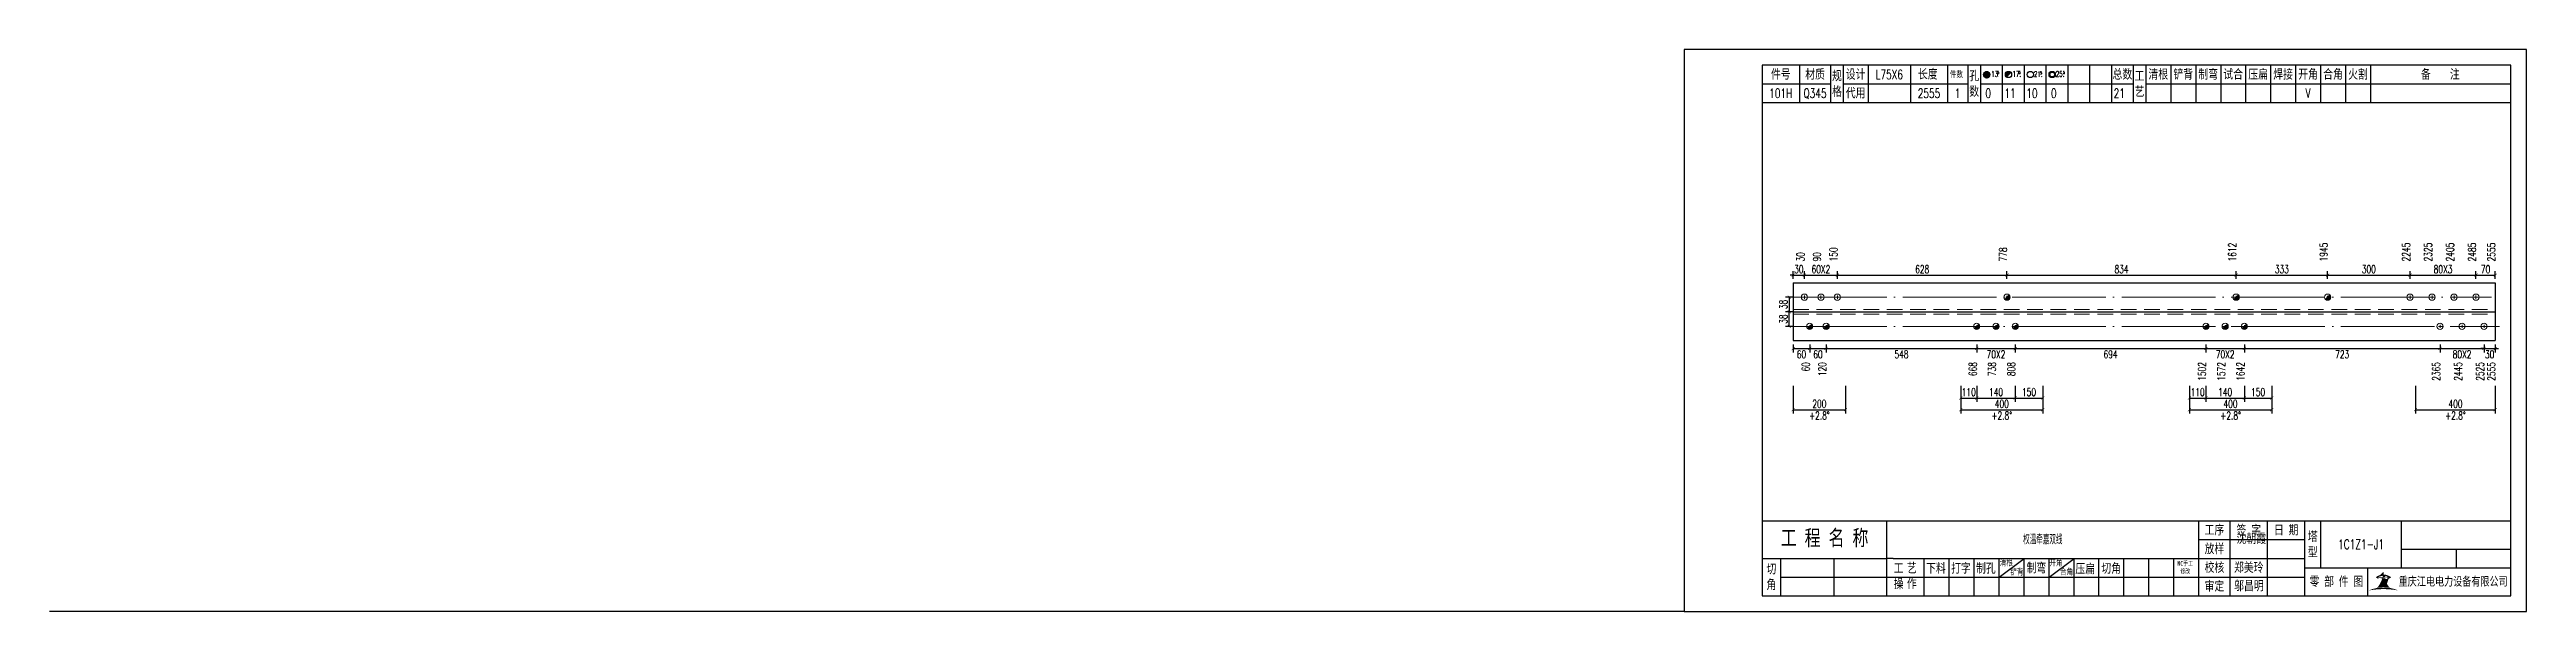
# Model space of a CAD drawing. Header units: millimetres. Extents: x -524 to 9570, y -2481 to 180.
# Drawn here: x -524 to 270, y 0 to 180 of the extents above; entities that cross this region are included whole.
import ezdxf
from ezdxf.enums import TextEntityAlignment as Align

# ---------------------------------------------------------------- set-up
doc = ezdxf.new("R2010")
doc.units = ezdxf.units.MM
doc.header["$LTSCALE"] = 20
doc.header["$PDMODE"] = 1
doc.linetypes.add('DASHDOT2X', pattern=[1.75, 1.5, -0.125, 0, -0.125])
doc.linetypes.add('HIDDEN', pattern=[0.375, 0.25, -0.125])
for name, color, linetype, lineweight in [('1', 7, 'Continuous', 25), ('11', 1, 'Continuous', 13), ('2', 1, 'HIDDEN', 13), ('5', 7, 'Continuous', 13), ('7', 3, 'DASHDOT2X', 13)]:
    doc.layers.add(name, color=color, linetype=linetype, lineweight=lineweight)
doc.styles.get("Standard").update_dxf_attribs({"font": 'simplex', "width": 0.7, "bigfont": 'gbhzfs.shx'})
doc.styles.add('SYMBOL_TXT', font='txt.shx', dxfattribs={"width": 0.6})
doc.styles.add('TITLE_TXT', font='simplex.shx', dxfattribs={"width": 0.75, "height": 2.5, "bigfont": 'gbhzfs.shx'})
doc.dimstyles.new('dimStyle4', dxfattribs={"dimtxt": 2.5, "dimasz": 1, "dimexe": 1.25, "dimexo": 0, "dimgap": 0.63, "dimtad": 2, "dimzin": 0, "dimdsep": 46, "dimtxsty": 'standard', "dimblk": 'ARCHTICK', "dimblk1": 'ARCHTICK', "dimblk2": 'ARCHTICK', "dimcen": 0.09, "dimadec": 0, "dimazin": 0, "dimtfac": 1, "dimtdec": 1, "dimtix": 1, "dimtmove": 2, "dimatfit": 3, "dimfxl": 0, "dimtolj": 1, "dimtzin": 0, "dimarcsym": 0})
doc.dimstyles.get("Standard").update_dxf_attribs({"dimtxt": 2.5, "dimasz": 1, "dimexe": 1.25, "dimexo": 0, "dimgap": 0.63, "dimtad": 1, "dimzin": 0, "dimdsep": 46, "dimtxsty": 'standard', "dimblk": 'ARCHTICK', "dimblk1": 'ARCHTICK', "dimblk2": 'ARCHTICK', "dimcen": 0.09, "dimadec": 0, "dimazin": 0, "dimtfac": 1, "dimtdec": 1, "dimtix": 1, "dimtmove": 2, "dimatfit": 3, "dimfxl": 0, "dimtolj": 1, "dimtzin": 0, "dimarcsym": 0})
pattern_1 = [(0, (-3, 0), (0, 0.0125), [])]

# ---------------------------------------------------------------- blocks, each defined once
blk = doc.blocks.new('M12_HOLE')
h = blk.add_hatch()
h.set_pattern_fill('LINE', scale=0.1, style=0)
h.set_pattern_definition(pattern_1)
h.paths.add_polyline_path([(-5, 0, 1), (-1, 0, 1)])
at = {"color": 7}
blk.add_circle((-3, 0), 2, dxfattribs=at)
at = {"color": 7, "attachment_point": 1, "style": 'SYMBOL_TXT'}
for s, insert, char_height, width in [('13\\f??|b0|i0|c0|p54;.', (-0.1170648347537053, 2.110404609075999), 3.5, 5.707453662650948), ('5', (3.739322910876695, 2.264550918150206), 1.8, 2.930899999712656)]:
    blk.add_mtext(s, dxfattribs=dict(at, insert=insert, char_height=char_height, width=width))
blk = doc.blocks.new('M16_HOLE')
h = blk.add_hatch()
h.set_pattern_fill('LINE', scale=0.1, style=0)
h.set_pattern_definition(pattern_1)
h.paths.add_polyline_path([(-1.585786437626905, 1.414213562373095, 0.668178637919299), (-5, 0, 0.198912367379658), (-4.414213562373095, -1.414213562373095)])
at = {"color": 7}
blk.add_circle((-3, 0), 2, dxfattribs=at)
at = {"color": 7, "attachment_point": 1, "style": 'SYMBOL_TXT'}
for s, insert, char_height, width in [('17.', (-0.443935574240129, 2.13042063441452), 3.5, 6.3164), ('5', (3.564570640825252, 2.25180437378188), 1.8, 1.822)]:
    blk.add_mtext(s, dxfattribs=dict(at, insert=insert, char_height=char_height, width=width))
blk = doc.blocks.new('M20_HOLE')
at = {"color": 7}
blk.add_circle((-3, 0), 2, dxfattribs=at)
at = {"color": 7, "attachment_point": 1, "style": 'SYMBOL_TXT'}
for s, insert, char_height, width in [('21.', (-0.6868754558352066, 2.009036737063269), 3.5, 6.0735), ('5', (3.321630759230175, 2.009036737063269), 1.8, 1.4576)]:
    blk.add_mtext(s, dxfattribs=dict(at, insert=insert, char_height=char_height, width=width))
blk = doc.blocks.new('M24_HOLE')
at = {"color": 7}
for radius in [2, 1.5]:
    blk.add_circle((-3, 0), radius, dxfattribs=at)
at = {"color": 7, "attachment_point": 1, "style": 'SYMBOL_TXT'}
for s, insert, char_height, width in [('25.', (-0.6868754558352066, 2.13042063441452), 3.5, 2.4294), ('5', (3.928980201610216, 2.25180437378188), 1.8, 1.9435)]:
    blk.add_mtext(s, dxfattribs=dict(at, insert=insert, char_height=char_height, width=width))
blk = doc.blocks.new('A$C1E394B87')
for p, q in [((270, 180), (0, 180)), ((0, 180), (0, 0)), ((270, 0), (270, 180)), ((0, 0), (270, 0))]:
    blk.add_line(p, q)
blk = doc.blocks.new('JgCard')
h = blk.add_hatch(color=256)
edge = h.paths.add_edge_path()
edge.add_arc((223.8016524729837, -21.84717885384339), 29.00860721842082, 79.81716678233735, 89.27812697573944)
edge.add_arc((224.5325955616654, -21.84717885384339), 29.00860721842082, 90.72187302426055, 100.1828332176626)
edge.add_arc((224.0279874541857, -3.830853464385541), 11.50536553551401, 89.30709440376557, 113.6959925615352, ccw=False)
edge.add_arc((224.3062605804644, -3.830853464385541), 11.50536553551401, 66.30400743846491, 90.69290559623443, ccw=False)
edge = h.paths.add_edge_path()
edge.add_arc((233.0302112674253, 13.18449056462987), 8.873034629199061, 191.5208225546964, 219.6965150385776)
edge.add_arc((215.3040367672247, 13.18449056462987), 8.873034629199061, 320.3034849614224, 348.4791774453036)
edge.add_arc((214.0326012329333, 11.43447699248611), 10.13453382683302, 338.1301204334909, 359.9154198731663)
edge.add_arc((234.3016468017167, 11.43447699248611), 10.13453382683302, 180.0845801266699, 201.8698795665091)
edge.add_line((225.937925765641, 10.90576856469295), (225.6552856147136, 10.35609493506945))
edge.add_arc((224.1679533083088, 7.853493107532699), 3.957321353349253, 91.41975307934291, 127.4827228769255)
edge.add_arc((215.3040367672247, 13.18449056462987), 8.873034629199061, 351.0860103832611, 357.2867084751834)
edge.add_line((222.396322269009, 10.90576856469295), (222.6789624199364, 10.35609493506945))
edge.add_line((222.6789624199364, 10.35609493506945), (221.7697188924139, 10.86032854938844))
edge.add_line((225.6552856147136, 10.35609493506945), (226.5654915637542, 10.86086227359522))
edge.add_arc((224.2330238305049, 7.883670059543192), 3.536460377387214, 93.80567765797379, 121.2894356209631)
edge.add_arc((224.1012242041452, 7.883670059543192), 3.536460377387214, 58.7105643790368, 86.1943223420262)
edge.add_arc((224.1679533083088, 7.853493107532699), 3.957321353349253, 52.53023982105776, 88.60436076552203)
edge.add_arc((233.0302112674253, 13.18449056462987), 8.873034629199061, 182.7132915248167, 188.9137221835162)
edge.add_line((224.1671240173246, 11.44943760304955), (224.1671240173246, 11.41951638194644))
blk.add_hatch(color=256).paths.add_polyline_path([(224.1671240173246, 11.41951638190653, 0.09534363958971465), (224.8964730213393, 7.65936347788454, -0.02857973389665951), (226.2029576453306, 7.517096850535836, -0.1235627947319866), (224.3359488967444, 11.41233217421416, -0.1204986991669159), (225.937925765641, 10.90576856469295), (225.6552856147136, 10.35609493506945), (226.5654915637542, 10.86086227359522, 0.5402417223769541), (226.575360567148, 10.99431825130466, 0.158715983985349), (224.2643381876442, 11.80964050730302, -0.02706108524003999), (224.1671240173246, 12.76445731824299, -0.02706225299216489), (224.0699034296731, 11.80959959181416, 0.1586661026302013), (221.7598355252794, 10.99377351487396, 0.5401762534625951), (221.7697205382283, 10.86032763670437, -5.881062471050359e-06), (221.7697188924139, 10.86032854938844), (222.6789624199364, 10.35609493506945), (222.396322269009, 10.90576856469295, -0.1204986991669226), (223.9982991379056, 11.41233217421416, -0.1235627947319868), (222.1312903893195, 7.517096850535836, -0.0285797338966575), (223.4377750133108, 7.65936347788454, 0.09534363958971454)])
for p, q in [((265, 175), (25, 175)), ((25, 175), (25, 5)), ((37, 175), (37, 163)), ((47, 175), (47, 163)), ((51, 175), (51, 163)), ((59, 175), (59, 163)), ((72.61005959575064, 175), (72.61005959575061, 163)), ((84.43573710762382, 175), (84.43573710762382, 163)), ((91, 175), (91, 163)), ((95, 175), (95, 163)), ((102, 175), (102, 163)), ((109, 175), (109, 163)), ((116, 175), (116, 163)), ((123, 175), (123, 163)), ((130, 175), (130, 163)), ((137, 175), (137, 163)), ((144, 175), (144, 163)), ((148, 175), (148, 163)), ((156, 175), (156, 163)), ((164, 175), (164, 163)), ((172, 175), (172, 163)), ((180, 175), (180, 163)), ((188, 175), (188, 163)), ((196, 175), (196, 163)), ((204, 175), (204, 163)), ((212, 175), (212, 163)), ((220, 175), (220, 163)), ((265, 5), (265, 175)), ((25, 169), (47, 169)), ((51, 168.9999999999999), (91, 168.9999999999999)), ((95, 168.9999999999999), (144, 168.9999999999999)), ((148, 169), (265, 169)), ((25, 163), (265, 163)), ((25, 29), (265, 29)), ((65, 17), (65, 29)), ((165, 5), (165, 29)), ((175, 5), (175, 29)), ((187, 5), (187, 29)), ((199, 5), (199, 29)), ((204, 29), (204, 14)), ((230, 14), (230, 29)), ((25, 17), (65, 17)), ((31, 5), (31, 17)), ((48, 17), (48, 5)), ((65, 5), (65, 17)), ((67, 17), (65, 17)), ((67, 17), (165, 17)), ((77, 5), (77, 17)), ((85, 5), (85, 17)), ((93, 5), (93, 17)), ((101, 5), (101, 17)), ((101, 11), (109, 17)), ((109, 5), (109, 17)), ((117, 5), (117, 17)), ((117, 11), (125, 17)), ((125, 5), (125, 17)), ((133, 5), (133, 17)), ((141, 5), (141, 17)), ((149, 5), (149, 17)), ((157, 5), (157, 17)), ((165, 23), (199, 23)), ((165, 17), (199, 17)), ((230, 20), (265, 20)), ((247.5, 20), (247.5, 14)), ((31, 11), (65, 11)), ((65, 11), (165, 11)), ((165, 11), (199, 11)), ((199, 14), (265, 14)), ((219.0802760739607, 14), (219.0802760739607, 5)), ((25, 5), (265, 5))]:
    blk.add_line(p, q)
blk.add_lwpolyline([(96.0334779468642, 171.9855941999696, -1), (98.0334779468642, 171.9855941999696, -1)], format="xyb", close=True)
for p in [(65.8050297978753, 166), (145, 96)]:
    blk.add_point(p)
blk.add_blockref('A$C1E394B87', (0, 0))
at = {"xscale": 0.5, "yscale": 0.5, "zscale": 0.5}
for name, p in [('M12_HOLE', (98.5334779468642, 171.9855941999696)), ('M16_HOLE', (105.5, 171.9999999999999)), ('M20_HOLE', (112.5, 171.9999999999999)), ('M24_HOLE', (119.5, 171.9999999999999))]:
    blk.add_blockref(name, p, dxfattribs=at)
at = {"attachment_point": 5, "style": 'TITLE_TXT'}
for s, insert, char_height, width in [('{\\fSimHei|b0|i0|c134|p2;件号}', (31, 172), 3, 15), ('{\\fSimHei|b0|i0|c134|p2;材质}', (42, 172), 3, 8), ('{\\fSimHei|b0|i0|c134|p2;规格}', (49, 169), 3, 4), ('{\\fSimHei|b0|i0|c134|p2;代用}', (55, 166), 3, 8), ('{\\fSimHei|b0|i0|c134|p2;设计}', (55, 171.9999999999999), 3, 8.000000000000014), ('{\\fSimHei|b0|i0|c134|p2;长度}', (78.11684221050325, 172.0531705390044), 3, 8), ('{\\fSimHei|b0|i0|c134|p2;件数}', (87.3041250533895, 171.9999999999999), 2, 8.8244), ('{\\fSimHei|b0|i0|c134|p2;孔数}', (93, 169), 3, 4), ('{\\fSimHei|b0|i0|c134|p2;总数}', (140.5, 171.9999999999999), 3, 7), ('{\\fSimHei|b0|i0|c134|p2;工\\P艺}', (146, 169), 3, 4), ('{\\fSimHei|b0|i0|c134|p2;清根}', (152, 172), 3, 8), ('{\\fSimHei|b0|i0|c134|p2;铲背}', (160, 172), 3, 8), ('{\\fSimHei|b0|i0|c134|p2;制弯}', (168, 172), 3, 8.000000000000028), ('{\\fSimHei|b0|i0|c134|p2;试合}', (176, 172), 3, 8), ('{\\fSimHei|b0|i0|c134|p2;压扁}', (184, 172), 3, 8), ('{\\fSimHei|b0|i0|c134|p2;焊接}', (192, 172), 3, 8), ('{\\fSimHei|b0|i0|c134|p2;开角}', (200, 172), 3, 8.000000000000057), ('{\\fSimHei|b0|i0|c134|p2;合角}', (208, 172), 3, 8), ('{\\fSimHei|b0|i0|c134|p2;火割}', (216, 172), 3, 8), ('{\\fSimHei|b0|i0|c134|p2;备    注}', (242.3967818627186, 171.9765054582008), 3, 22), ('{\\fSimHei|b0|i0|c134|p2;工 程 名 称}', (45.04268864723963, 23.33842704880232), 5, 47.33333333333334), ('{\\fSimHei|b0|i0|c134|p2;工序}', (170, 26), 3, 10), ('{\\fSimHei|b0|i0|c134|p2;签 字}', (181, 26), 3, 12), ('{\\fSimHei|b0|i0|c134|p2;^I沈朝霞}', (181.0520504248258, 23.27747906449889), 3, 12), ('{\\fSimHei|b0|i0|c134|p2;日 期}', (193, 26), 3, 12), ('{\\fSimHei|b0|i0|c134|p2;塔\\P型}', (201.5, 21.5), 3, 5.000000000000028), ('{\\fSimHei|b0|i0|c134|p2;艺\\P作}', (73.01340619218274, 11.29930144135182), 3, 6.000000000000004), ('{\\fSimHei|b0|i0|c134|p2;打字}', (88.74376492044746, 13.75191016783555), 3, 8), ('{\\fSimHei|b0|i0|c134|p2;清根}', (103.3080888185272, 15.56254542211099), 2, 8), ('{\\fSimHei|b0|i0|c134|p2;制弯}', (112.9524832210667, 13.86807755023182), 3, 8.000000000000028), ('{\\fSimHei|b0|i0|c134|p2;开角}', (119.2123351337376, 15.54156681030855), 2, 8.000000000000057), ('{\\fSimHei|b0|i0|c134|p2;NC手工修改}', (160.6311373906198, 14.05820252967675), 1.5, 6.204069777279955), ('{\\fSimHei|b0|i0|c134|p2;放样}', (170, 20), 3, 10), ('{\\fSimHei|b0|i0|c134|p2;校核}', (170, 14), 3, 10.00000000000003), ('{\\fSimHei|b0|i0|c134|p2;郑美玲}', (181, 14), 3, 12), ('{\\fSimHei|b0|i0|c134|p2;切\\P角}', (28, 11), 3, 6.000000000000004), ('{\\fSimHei|b0|i0|c134|p2;工\\P操}', (68.78408056366106, 11.29930144135182), 3, 6.000000000000004), ('{\\fSimHei|b0|i0|c134|p2;下料}', (80.74376492044746, 13.75191016783555), 3, 8), ('{\\fSimHei|b0|i0|c134|p2;制孔}', (96.74376492044746, 13.75191016783555), 3, 8.000000000000028), ('{\\fSimHei|b0|i0|c134|p2;铲背}', (106.6982872637203, 12.58010217278223), 2, 8), ('{\\fSimHei|b0|i0|c134|p2;合角}', (122.601153766583, 12.67610618408509), 2, 8), ('{\\fSimHei|b0|i0|c134|p2;压扁}', (128.5896913500159, 13.56672241423536), 3, 8), ('{\\fSimHei|b0|i0|c134|p2;切角}', (136.8970089545677, 13.6938446517654), 3, 8), ('{\\fSimHei|b0|i0|c134|p2;审定}', (170, 8), 3, 10), ('{\\fSimHei|b0|i0|c134|p2;邬昌明}', (181.0428184060297, 8.12303372435349), 3, 12), ('{\\fSimHei|b0|i0|c134|p2;零 部 件 图}', (209.0827348158753, 9.5), 3, 30.76131175444226), ('{\\fSimHei|b0|i0|c134|p2;重庆江电电力设备有限公司}', (246.5086378857131, 9.475432444103376), 2.772000000000001, 63.29400000000002)]:
    blk.add_mtext(s, dxfattribs=dict(at, insert=insert, char_height=char_height, width=width))
blk = doc.blocks.new('M16')
for p, q in [((-0.7071067811865476, -0.7071067811865476), (0.7071067811865475, 0.7071067811865475)), ((-0.4, 4.898425415289509e-17), (0.4, 0)), ((2.449212707644755e-17, 0.4), (0, -0.4))]:
    blk.add_line(p, q)
blk.add_circle((0, 0), 1)
for centre, radius, end in [((0, 0), 0.8, 45.00000000000001), ((0, 0), 0.6, 45.00000000000001), ((0, 0), 0.4, 45.00000000000001), ((-5.551115123125783e-17, -5.551115123125783e-17), 0.2, 45)]:
    blk.add_arc(centre, radius, 225, end)
blk = doc.blocks.new('M20')
for p, q in [((-0.5, 0), (0.5, 0)), ((0, -0.5), (0, 0.5))]:
    blk.add_line(p, q)
blk.add_circle((0, 0), 1)
blk = doc.blocks.new('_ArchTick')
at = {"color": 0, "linetype": 'ByBlock', "const_width": 0.15}
blk.add_lwpolyline([(-0.5, -0.5), (0.5, 0.5)], dxfattribs=at)
blk = doc.blocks.new('*D11')
at = {"layer": '11', "color": 0, "lineweight": -2}
for p, q in [((35, 85.5), (35, 83)), ((35, 84.25), (40.28352995414605, 84.25)), ((40.28352995414605, 85.5), (40.28352995414605, 83))]:
    blk.add_line(p, q, dxfattribs=at)
at = {"layer": 'Defpoints', "color": 0}
for p in [(35, 85.5), (40.28352995414605, 85.5), (40.28352995414605, 84.25)]:
    blk.add_point(p, dxfattribs=at)
at = {"layer": '11', "color": 0, "lineweight": -2, "rotation": 180}
blk.add_blockref('_ArchTick', (35, 84.25), dxfattribs=at)
at = {"layer": '11', "color": 0, "lineweight": -2}
blk.add_blockref('_ArchTick', (40.28352995414605, 84.25), dxfattribs=at)
at = {"layer": '11', "color": 0, "insert": (37.64176497707302, 82.37), "char_height": 2.5, "attachment_point": 5}
blk.add_mtext('\\A1;60', dxfattribs=at)
blk = doc.blocks.new('*D12')
at = {"layer": '11', "color": 0, "lineweight": -2}
for p, q in [((40.28352995414605, 85.5), (40.28352995414605, 83)), ((40.28352995414605, 84.25), (45.56705990829209, 84.25)), ((45.56705990829209, 85.5), (45.56705990829209, 83))]:
    blk.add_line(p, q, dxfattribs=at)
at = {"layer": 'Defpoints', "color": 0}
for p in [(40.28352995414605, 85.5), (45.56705990829209, 85.5), (45.56705990829209, 84.25)]:
    blk.add_point(p, dxfattribs=at)
at = {"layer": '11', "color": 0, "lineweight": -2, "rotation": 180}
blk.add_blockref('_ArchTick', (40.28352995414605, 84.25), dxfattribs=at)
at = {"layer": '11', "color": 0, "lineweight": -2}
blk.add_blockref('_ArchTick', (45.56705990829209, 84.25), dxfattribs=at)
at = {"layer": '11', "color": 0, "insert": (42.92529493121907, 82.37), "char_height": 2.5, "attachment_point": 5}
blk.add_mtext('\\A1;60', dxfattribs=at)
blk = doc.blocks.new('*D13')
at = {"layer": '11', "color": 0, "lineweight": -2}
for p, q in [((45.56705990829209, 85.5), (45.56705990829209, 83)), ((45.56705990829209, 84.25), (93.82330015615933, 84.25)), ((93.82330015615933, 85.5), (93.82330015615933, 83))]:
    blk.add_line(p, q, dxfattribs=at)
at = {"layer": 'Defpoints', "color": 0}
for p in [(45.56705990829209, 85.5), (93.82330015615933, 85.5), (93.82330015615933, 84.25)]:
    blk.add_point(p, dxfattribs=at)
at = {"layer": '11', "color": 0, "lineweight": -2, "rotation": 180}
blk.add_blockref('_ArchTick', (45.56705990829209, 84.25), dxfattribs=at)
at = {"layer": '11', "color": 0, "lineweight": -2}
blk.add_blockref('_ArchTick', (93.82330015615933, 84.25), dxfattribs=at)
at = {"layer": '11', "color": 0, "insert": (69.69518003222572, 82.37), "char_height": 2.5, "attachment_point": 5}
blk.add_mtext('\\A1;548', dxfattribs=at)
blk = doc.blocks.new('*D14')
at = {"layer": '11', "color": 0, "lineweight": -2}
for p, q in [((93.82330015615933, 85.5), (93.82330015615933, 83)), ((93.82330015615933, 84.25), (106.1515367158334, 84.25)), ((106.1515367158334, 85.5), (106.1515367158334, 83))]:
    blk.add_line(p, q, dxfattribs=at)
at = {"layer": 'Defpoints', "color": 0}
for p in [(93.82330015615933, 85.5), (106.1515367158334, 85.5), (106.1515367158334, 84.25)]:
    blk.add_point(p, dxfattribs=at)
at = {"layer": '11', "color": 0, "lineweight": -2, "rotation": 180}
blk.add_blockref('_ArchTick', (93.82330015615933, 84.25), dxfattribs=at)
at = {"layer": '11', "color": 0, "lineweight": -2}
blk.add_blockref('_ArchTick', (106.1515367158334, 84.25), dxfattribs=at)
at = {"layer": '11', "color": 0, "insert": (99.98741843599639, 82.37), "char_height": 2.5, "attachment_point": 5}
blk.add_mtext('\\A1;70X2', dxfattribs=at)
blk = doc.blocks.new('*D15')
at = {"layer": '11', "color": 0, "lineweight": -2}
for p, q in [((106.1515367158334, 85.5), (106.1515367158334, 83)), ((106.1515367158334, 84.25), (167.2643665187894, 84.25)), ((167.2643665187894, 85.5), (167.2643665187894, 83))]:
    blk.add_line(p, q, dxfattribs=at)
at = {"layer": 'Defpoints', "color": 0}
for p in [(106.1515367158334, 85.5), (167.2643665187894, 85.5), (167.2643665187894, 84.25)]:
    blk.add_point(p, dxfattribs=at)
at = {"layer": '11', "color": 0, "lineweight": -2, "rotation": 180}
blk.add_blockref('_ArchTick', (106.1515367158334, 84.25), dxfattribs=at)
at = {"layer": '11', "color": 0, "lineweight": -2}
blk.add_blockref('_ArchTick', (167.2643665187894, 84.25), dxfattribs=at)
at = {"layer": '11', "color": 0, "insert": (136.7079516173114, 82.37), "char_height": 2.5, "attachment_point": 5}
blk.add_mtext('\\A1;694', dxfattribs=at)
blk = doc.blocks.new('*D16')
at = {"layer": '11', "color": 0, "lineweight": -2}
for p, q in [((167.2643665187894, 85.5), (167.2643665187894, 83)), ((167.2643665187894, 84.25), (179.5926030784635, 84.25)), ((179.5926030784635, 85.5), (179.5926030784635, 83))]:
    blk.add_line(p, q, dxfattribs=at)
at = {"layer": 'Defpoints', "color": 0}
for p in [(167.2643665187894, 85.5), (179.5926030784635, 85.5), (179.5926030784635, 84.25)]:
    blk.add_point(p, dxfattribs=at)
at = {"layer": '11', "color": 0, "lineweight": -2, "rotation": 180}
blk.add_blockref('_ArchTick', (167.2643665187894, 84.25), dxfattribs=at)
at = {"layer": '11', "color": 0, "lineweight": -2}
blk.add_blockref('_ArchTick', (179.5926030784635, 84.25), dxfattribs=at)
at = {"layer": '11', "color": 0, "insert": (173.4284847986264, 82.37), "char_height": 2.5, "attachment_point": 5}
blk.add_mtext('\\A1;70X2', dxfattribs=at)
blk = doc.blocks.new('*D17')
at = {"layer": '11', "color": 0, "lineweight": -2}
for p, q in [((179.5926030784635, 85.5), (179.5926030784635, 83)), ((179.5926030784635, 84.25), (242.3105867889439, 84.25)), ((242.3105867889439, 85.5), (242.3105867889439, 83))]:
    blk.add_line(p, q, dxfattribs=at)
at = {"layer": 'Defpoints', "color": 0}
for p in [(179.5926030784635, 85.5), (242.3105867889439, 85.5), (242.3105867889439, 84.25)]:
    blk.add_point(p, dxfattribs=at)
at = {"layer": '11', "color": 0, "lineweight": -2, "rotation": 180}
blk.add_blockref('_ArchTick', (179.5926030784635, 84.25), dxfattribs=at)
at = {"layer": '11', "color": 0, "lineweight": -2}
blk.add_blockref('_ArchTick', (242.3105867889439, 84.25), dxfattribs=at)
at = {"layer": '11', "color": 0, "insert": (210.9515949337037, 82.37), "char_height": 2.5, "attachment_point": 5}
blk.add_mtext('\\A1;723', dxfattribs=at)
blk = doc.blocks.new('*D18')
at = {"layer": '11', "color": 0, "lineweight": -2}
for p, q in [((242.3105867889439, 85.5), (242.3105867889439, 83)), ((242.3105867889439, 84.25), (256.4, 84.25)), ((256.4, 85.5), (256.4, 83))]:
    blk.add_line(p, q, dxfattribs=at)
at = {"layer": 'Defpoints', "color": 0}
for p in [(242.3105867889439, 85.5), (256.4, 85.5), (256.4, 84.25)]:
    blk.add_point(p, dxfattribs=at)
at = {"layer": '11', "color": 0, "lineweight": -2, "rotation": 180}
blk.add_blockref('_ArchTick', (242.3105867889439, 84.25), dxfattribs=at)
at = {"layer": '11', "color": 0, "lineweight": -2}
blk.add_blockref('_ArchTick', (256.4, 84.25), dxfattribs=at)
at = {"layer": '11', "color": 0, "insert": (249.3552933944719, 82.37), "char_height": 2.5, "attachment_point": 5}
blk.add_mtext('\\A1;80X2', dxfattribs=at)
blk = doc.blocks.new('*D19')
at = {"layer": '11', "color": 0, "lineweight": -2}
for p, q in [((256.4, 84.25), (255.4, 84.25)), ((256.4, 85.5), (256.4, 83)), ((256.4, 84.25), (260, 84.25)), ((260, 85.5), (260, 83)), ((260, 84.25), (261, 84.25))]:
    blk.add_line(p, q, dxfattribs=at)
at = {"layer": 'Defpoints', "color": 0}
for p in [(256.4, 85.5), (260, 85.5), (260, 84.25)]:
    blk.add_point(p, dxfattribs=at)
at = {"layer": '11', "color": 0, "lineweight": -2}
blk.add_blockref('_ArchTick', (256.4, 84.25), dxfattribs=at)
at = {"layer": '11', "color": 0, "lineweight": -2, "rotation": 180}
blk.add_blockref('_ArchTick', (260, 84.25), dxfattribs=at)
at = {"layer": '11', "color": 0, "insert": (258.2, 82.37), "char_height": 2.5, "attachment_point": 5}
blk.add_mtext('\\A1;30', dxfattribs=at)
blk = doc.blocks.new('*D20')
at = {"layer": '11', "color": 0, "lineweight": -2}
for p, q in [((35, 107.75), (34, 107.75)), ((35, 106.5), (35, 109)), ((35, 107.75), (38.6, 107.75)), ((38.6, 106.5), (38.6, 109)), ((38.6, 107.75), (39.6, 107.75))]:
    blk.add_line(p, q, dxfattribs=at)
at = {"layer": 'Defpoints', "color": 0}
for p in [(35, 106.5), (38.6, 107.75), (38.6, 106.5)]:
    blk.add_point(p, dxfattribs=at)
at = {"layer": '11', "color": 0, "lineweight": -2}
blk.add_blockref('_ArchTick', (35, 107.75), dxfattribs=at)
at = {"layer": '11', "color": 0, "lineweight": -2, "rotation": 180}
blk.add_blockref('_ArchTick', (38.6, 107.75), dxfattribs=at)
at = {"layer": '11', "color": 0, "insert": (36.8, 109.63), "char_height": 2.5, "attachment_point": 5}
blk.add_mtext('\\A1;30', dxfattribs=at)
blk = doc.blocks.new('*D29')
at = {"layer": '1', "color": 0, "lineweight": -2}
for p, q in [((34.75, 100.6866666666667), (32.5, 100.6866666666667)), ((34.75, 96), (32.5, 96)), ((33.75, 100.6866666666667), (33.75, 96))]:
    blk.add_line(p, q, dxfattribs=at)
at = {"layer": 'Defpoints', "color": 0}
for p in [(33.75, 96), (34.75, 100.6866666666667), (34.75, 96)]:
    blk.add_point(p, dxfattribs=at)
at = {"layer": '1', "color": 0, "lineweight": -2}
for p, rotation in [((33.75, 100.6866666666667), 90), ((33.75, 96), 270)]:
    blk.add_blockref('_ArchTick', p, dxfattribs=dict(at, rotation=rotation))
at = {"layer": '1', "color": 0, "insert": (31.86999999999999, 98.34333333333335), "char_height": 2.5, "attachment_point": 5, "rotation": 90}
blk.add_mtext('\\A1;38', dxfattribs=at)

msp = doc.modelspace()

# ---------------------------------------------------------------- linework, layer by layer
at = {"layer": '1'}
for p, q in [((35, 105.25), (35, 86.75)), ((35, 105.25), (260, 105.25)), ((260, 105.25), (260, 86.75)), ((35, 96), (260, 96)), ((35, 86.75), (260, 86.75)), ((0, 0), (-523.8451636983227, 0))]:
    msp.add_line(p, q, dxfattribs=at)
at = {"layer": '2'}
for p, q in [((35, 96.74), (260, 96.74)), ((35, 95.26), (260, 95.26))]:
    msp.add_line(p, q, dxfattribs=at)
at = {"layer": '7'}
for p, q in [((35, 100.6866666666667), (258.8261989342155, 100.6866666666667)), ((35, 91.31333333333333), (261.4, 91.31333333333333))]:
    msp.add_line(p, q, dxfattribs=at)

# ---------------------------------------------------------------- block references
at = {"layer": '1'}
msp.add_blockref('JgCard', (0, 0), dxfattribs=at)
at = {"layer": '5'}
for name, p in [('M20', (38.6, 100.6866666666667)), ('M20', (43.88352995414605, 100.6866666666667)), ('M20', (49.1670599082921, 100.6866666666667)), ('M16', (103.5097717387604, 100.6866666666667)), ('M16', (176.9508381013905, 100.6866666666667)), ('M16', (206.2744293469011, 100.6866666666667)), ('M20', (232.6920791176313, 100.6866666666667)), ('M20', (239.7367857231594, 100.6866666666667)), ('M20', (246.7814923286874, 100.6866666666667)), ('M20', (253.8261989342155, 100.6866666666667)), ('M16', (40.28352995414605, 91.31333333333333)), ('M16', (45.56705990829209, 91.31333333333333)), ('M16', (93.82330015615933, 91.31333333333333)), ('M16', (99.98741843599639, 91.31333333333333)), ('M16', (106.1515367158334, 91.31333333333333)), ('M16', (167.2643665187894, 91.31333333333333)), ('M16', (173.4284847986264, 91.31333333333333)), ('M16', (179.5926030784635, 91.31333333333333)), ('M20', (242.3105867889439, 91.31333333333333)), ('M20', (249.3552933944719, 91.31333333333333)), ('M20', (256.4, 91.31333333333333))]:
    msp.add_blockref(name, p, dxfattribs=at)

# ---------------------------------------------------------------- texts
at = {"layer": '1', "width": 0.7}
for s, p in [('101H', (31, 166)), ('Q345', (42, 166)), ('L75X6', (65.80502979787532, 172)), ('2555', (78.52289835168722, 166)), ('1', (87.71786855381191, 166)), ('0', (97.5, 166)), ('11', (104.5, 166)), ('10', (111.5, 166)), ('0', (118.5, 166)), ('21', (139.5, 166)), ('V', (200, 166)), ('权温牵嘉双线', (115, 23)), ('1C1Z1-J1', (217, 21.5))]:
    msp.add_text(s, height=3, dxfattribs=at).set_placement(p, align=Align.MIDDLE_CENTER)
for s, p in [('30', (38.6, 112.125)), ('90', (43.88352995414605, 112.125)), ('150', (49.1670599082921, 112.125)), ('778', (103.5097717387604, 112.125)), ('1612', (176.9508381013905, 112.125)), ('1945', (206.2744293469011, 112.125)), ('2245', (232.6920791176313, 112.125)), ('2325', (239.7367857231594, 112.125)), ('2405', (246.7814923286874, 112.125)), ('2485', (253.8261989342155, 112.125)), ('2555', (260, 112.125))]:
    msp.add_text(s, height=2.5, rotation=90, dxfattribs=at).set_placement(p)
for s, p in [('60', (40.28352995414605, 79.875)), ('120', (45.56705990829209, 79.875)), ('668', (93.82330015615933, 79.875)), ('738', (99.98741843599639, 79.875)), ('808', (106.1515367158334, 79.875)), ('1502', (167.2643665187894, 79.875)), ('1572', (173.4284847986264, 79.875)), ('1642', (179.5926030784635, 79.875)), ('2365', (242.3105867889439, 79.875)), ('2445', (249.3552933944719, 79.875)), ('2525', (256.4, 79.875)), ('2555', (260, 79.875))]:
    msp.add_text(s, height=2.5, rotation=90, dxfattribs=at).set_placement(p, align=Align.RIGHT)
for p in [(43.37666432425803, 64), (101.8363296498433, 64), (175.1667636964504, 64), (247.2314692774804, 64)]:
    msp.add_text('+2.8°', height=2.5, dxfattribs=at).set_placement(p, align=Align.TOP_CENTER)

# ---------------------------------------------------------------- dimensions: what is measured, and where the dimension line sits
at = {"layer": '1'}
dim = msp.add_linear_dim(base=(33.75, 96), p1=(34.75, 100.6866666666667), p2=(34.75, 96), angle=90, text='38', dimstyle='standard', override={"dimtxt": 2.5}, dxfattribs=at)
dim.commit()
dim.dimension.update_dxf_attribs({"geometry": '*D29', "text_midpoint": (31.86999999999999, 98.34333333333335)})
msp.add_linear_dim(base=(33.75, 96), p1=(34.75, 91.31333333333333), p2=(34.75, 96), angle=90, text='38', dimstyle='standard', override={"dimtxt": 2.5}, dxfattribs=at).render()
for base, p1, p2, text in [((51.75332864851606, 64.625), (35, 72.25), (51.75332864851606, 72.25), '200'), ((93.82330015615933, 68.375), (88.68265878743748, 72.25), (93.82330015615933, 72.25), '110'), ((114.9900005122491, 64.625), (88.68265878743748, 72.25), (114.9900005122491, 72.25), '400'), ((106.1515367158334, 68.375), (93.82330015615933, 72.25), (106.1515367158334, 72.25), '140'), ((114.9900005122491, 68.375), (106.1515367158334, 72.25), (114.9900005122491, 72.25), '150'), ((167.2643665187894, 68.375), (161.9579388110853, 72.25), (167.2643665187894, 72.25), '110'), ((188.3755885818155, 64.625), (161.9579388110853, 72.25), (188.3755885818155, 72.25), '400'), ((179.5926030784635, 68.375), (167.2643665187894, 72.25), (179.5926030784635, 72.25), '140'), ((188.3755885818155, 68.375), (179.5926030784635, 72.25), (188.3755885818155, 72.25), '150'), ((260, 64.625), (234.4629385549608, 72.25), (260, 72.25), '400')]:
    msp.add_linear_dim(base=base, p1=p1, p2=p2, text=text, dimstyle='standard', override={"dimtxt": 2.5}, dxfattribs=at).render()
at = {"layer": '11'}
for base, p1, p2, text, dimstyle, picture, middle in [((38.6, 107.75), (35, 106.5), (38.6, 106.5), '30', 'standard', '*D20', (36.8, 109.63)), ((40.28352995414605, 84.25), (35, 85.5), (40.28352995414605, 85.5), '60', 'dimStyle4', '*D11', (37.64176497707302, 82.37)), ((45.56705990829209, 84.25), (40.28352995414605, 85.5), (45.56705990829209, 85.5), '60', 'dimStyle4', '*D12', (42.92529493121907, 82.37)), ((93.82330015615933, 84.25), (45.56705990829209, 85.5), (93.82330015615933, 85.5), '548', 'dimStyle4', '*D13', (69.69518003222572, 82.37)), ((106.1515367158334, 84.25), (93.82330015615933, 85.5), (106.1515367158334, 85.5), '70X2', 'dimStyle4', '*D14', (99.98741843599639, 82.37)), ((167.2643665187894, 84.25), (106.1515367158334, 85.5), (167.2643665187894, 85.5), '694', 'dimStyle4', '*D15', (136.7079516173114, 82.37)), ((179.5926030784635, 84.25), (167.2643665187894, 85.5), (179.5926030784635, 85.5), '70X2', 'dimStyle4', '*D16', (173.4284847986264, 82.37)), ((242.3105867889439, 84.25), (179.5926030784635, 85.5), (242.3105867889439, 85.5), '723', 'dimStyle4', '*D17', (210.9515949337037, 82.37)), ((256.4, 84.25), (242.3105867889439, 85.5), (256.4, 85.5), '80X2', 'dimStyle4', '*D18', (249.3552933944719, 82.37)), ((260, 84.25), (256.4, 85.5), (260, 85.5), '30', 'dimStyle4', '*D19', (258.2, 82.37))]:
    dim = msp.add_linear_dim(base=base, p1=p1, p2=p2, text=text, dimstyle=dimstyle, override={"dimtxt": 2.5}, dxfattribs=at)
    dim.commit()
    dim.dimension.update_dxf_attribs({"geometry": picture, "text_midpoint": middle})
for base, p1, p2, text in [((49.1670599082921, 107.75), (38.6, 106.5), (49.1670599082921, 106.5), '60X2'), ((103.5097717387604, 107.75), (49.1670599082921, 106.5), (103.5097717387604, 106.5), '628'), ((176.9508381013905, 107.75), (103.5097717387604, 106.5), (176.9508381013905, 106.5), '834'), ((206.2744293469011, 107.75), (176.9508381013905, 106.5), (206.2744293469011, 106.5), '333'), ((232.6920791176313, 107.75), (206.2744293469011, 106.5), (232.6920791176313, 106.5), '300'), ((253.8261989342155, 107.75), (232.6920791176313, 106.5), (253.8261989342155, 106.5), '80X3'), ((260, 107.75), (253.8261989342155, 106.5), (260, 106.5), '70')]:
    msp.add_linear_dim(base=base, p1=p1, p2=p2, text=text, dimstyle='standard', override={"dimtxt": 2.5}, dxfattribs=at).render()

doc.saveas('drawing.dxf')
